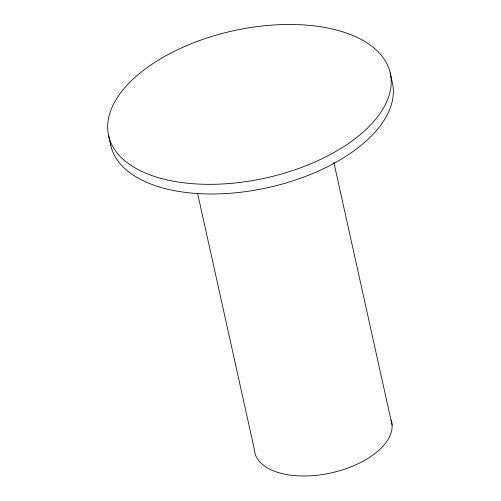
<?xml version="1.0" encoding="UTF-8"?>
<svg xmlns="http://www.w3.org/2000/svg" width="501" height="501" viewBox="0 0 501 501"><rect width="100%" height="100%" fill="white"/><g stroke="black" fill="none" stroke-linecap="round" stroke-linejoin="round"><path stroke-width="0.75" d="M390.229 73.052L392.371 82.703A144.25 75.369 -12.5 0 1 266.72 187.894A144.25 75.369 -12.5 0 1 110.464 143.931M333.854 162.38L392.101 425.124M197.563 193.286L254.289 449.153A70.14 36.648 -12.5 0 0 330.002 473.163A70.14 36.648 -12.5 0 0 391.143 420.045M108.629 135.752L110.771 145.403M161.579 178.563A144.25 75.369 -12.5 0 0 389.722 93.155A144.25 75.369 -12.5 0 0 196.993 41.495A144.25 75.369 -12.5 0 0 161.579 178.563"/></g></svg>
